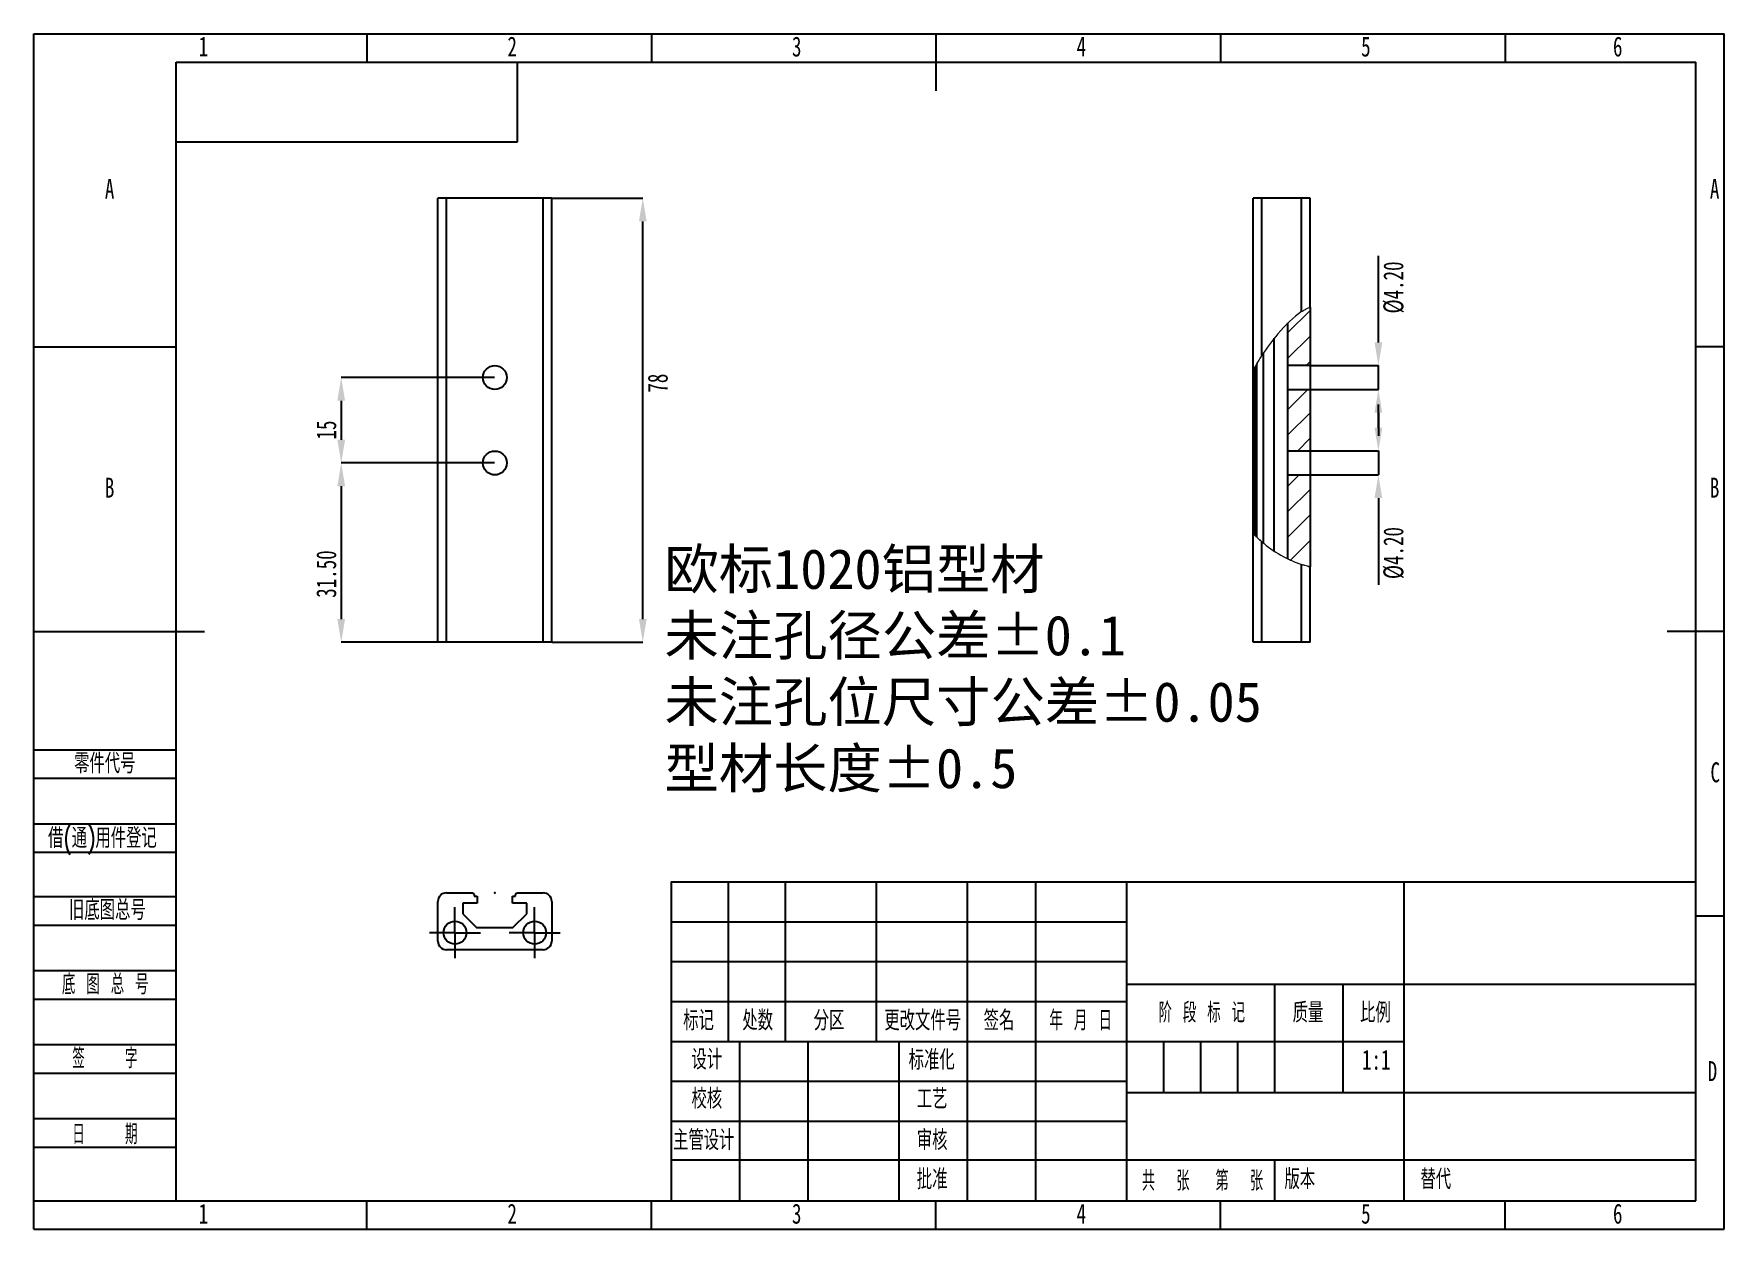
# Model space of a CAD drawing. Header units: millimetres. Extents: x 0 to 297, y 0 to 210.
import ezdxf

# ---------------------------------------------------------------- set-up
doc = ezdxf.new("R2010")
doc.units = ezdxf.units.MM
doc.header["$PDSIZE"] = -1
for name, color, linetype, lineweight in [('剖面线层', 2, 'Continuous', 25), ('文字层', 3, 'Continuous', 25), ('粗实线层', 7, 'Continuous', 25)]:
    doc.layers.add(name, color=color, linetype=linetype, lineweight=lineweight)
doc.layers.add('图框', color=7, linetype='Continuous')
doc.styles.add('SLDTEXTSTYLE0', font='TXT', dxfattribs={"width": 0.7, "bigfont": 'bigfont'})
doc.styles.add('SLDTEXTSTYLE1', font='TXT', dxfattribs={"width": 0.6, "bigfont": 'bigfont'})
doc.styles.add('SLDTEXTSTYLE2', font='TXT', dxfattribs={"width": 0.614286, "bigfont": 'bigfont'})
doc.styles.add('SLDTEXTSTYLE3', font='TXT', dxfattribs={"width": 0.62, "bigfont": 'bigfont'})
doc.styles.add('SLDTEXTSTYLE4', font='TXT', dxfattribs={"width": 0.566667, "bigfont": 'bigfont'})
doc.styles.add('SLDTEXTSTYLE5', font='TXT', dxfattribs={"width": 0.7})
doc.dimstyles.new('SLDDIMSTYLE0', dxfattribs={"dimtxt": 3.5, "dimasz": 4.08, "dimexe": 0, "dimexo": 0.0625, "dimgap": 0.875, "dimtad": 2, "dimrnd": 1e-09, "dimzin": 12, "dimdsep": 46, "dimtxsty": 'SLDTEXTSTYLE5', "dimsah": 1, "dimcen": 0.09, "dimadec": 0, "dimazin": 3, "dimtfac": 1, "dimtofl": 0, "dimtmove": 0, "dimatfit": 3, "dimfxl": 1, "dimfrac": 2, "dimtolj": 1, "dimtzin": 12, "dimarcsym": 0})
doc.dimstyles.new('SLDDIMSTYLE1', dxfattribs={"dimtxt": 3.5, "dimasz": 4.08, "dimexe": 0, "dimexo": 0.0625, "dimgap": 0.875, "dimtad": 2, "dimrnd": 1e-09, "dimzin": 4, "dimdsep": 46, "dimtxsty": 'SLDTEXTSTYLE5', "dimsah": 1, "dimcen": 0.09, "dimadec": 0, "dimazin": 1, "dimtfac": 1, "dimtofl": 0, "dimtmove": 0, "dimatfit": 3, "dimfxl": 1, "dimfrac": 2, "dimtolj": 1, "dimtzin": 12, "dimarcsym": 0})
doc.dimstyles.new('SLDDIMSTYLE2', dxfattribs={"dimtxt": 3.5, "dimasz": 4.08, "dimexe": 0, "dimexo": 0.0625, "dimgap": 0.875, "dimtad": 2, "dimrnd": 1e-09, "dimzin": 12, "dimdsep": 46, "dimtxsty": 'SLDTEXTSTYLE5', "dimsah": 1, "dimcen": 0.09, "dimadec": 0, "dimazin": 3, "dimtfac": 1, "dimtmove": 0, "dimatfit": 0, "dimfxl": 1, "dimfrac": 2, "dimtolj": 1, "dimtzin": 12, "dimarcsym": 0})
doc.dimstyles.new('SLDDIMSTYLE3', dxfattribs={"dimtxt": 3.5, "dimasz": 4.08, "dimexe": 0, "dimexo": 0.0625, "dimgap": 0.875, "dimtad": 2, "dimrnd": 1e-09, "dimzin": 4, "dimdsep": 46, "dimtxsty": 'SLDTEXTSTYLE5', "dimsah": 1, "dimcen": 0.09, "dimadec": 0, "dimazin": 1, "dimtfac": 1, "dimtmove": 0, "dimatfit": 0, "dimfxl": 1, "dimfrac": 2, "dimtolj": 1, "dimtzin": 12, "dimarcsym": 0})

# ---------------------------------------------------------------- blocks, each defined once
blk = doc.blocks.new('_D')
at = {"layer": 'Defpoints', "color": 0, "transparency": 16777216}
for p in [(91, 181.11), (107, 181.11), (91, 103.11)]:
    blk.add_point(p, dxfattribs=at)
at = {"layer": '文字层', "color": 0, "lineweight": -2, "transparency": 16777216}
for p, q in [((91.06, 181.11), (107, 181.11)), ((107, 107.19), (107, 177.03)), ((91.06, 103.11), (107, 103.11))]:
    blk.add_line(p, q, dxfattribs=at)
at = {"layer": '文字层', "color": 0, "transparency": 16777216}
for points in [[(106.32, 177.03), (107.68, 177.03), (107, 181.11)], [(106.32, 107.19), (107.68, 107.19), (107, 103.11)]]:
    blk.add_solid(points, dxfattribs=at)
at = {"layer": '文字层', "color": 0, "transparency": 16777216, "insert": (107.87, 148.63), "char_height": 3.5, "attachment_point": 2, "rotation": 90, "style": 'SLDTEXTSTYLE5'}
blk.add_mtext('\\A1;78', dxfattribs=at)
blk = doc.blocks.new('_D_1')
at = {"layer": 'Defpoints', "color": 0, "transparency": 16777216}
for p in [(76.4, 134.61), (54.01, 103.11), (71, 103.11)]:
    blk.add_point(p, dxfattribs=at)
at = {"layer": '文字层', "color": 0, "lineweight": -2, "transparency": 16777216}
for p, q in [((76.34, 134.61), (54.01, 134.61)), ((54.01, 130.53), (54.01, 107.19)), ((70.94, 103.11), (54.01, 103.11))]:
    blk.add_line(p, q, dxfattribs=at)
at = {"layer": '文字层', "color": 0, "transparency": 16777216}
for points in [[(53.33, 130.53), (54.69, 130.53), (54.01, 134.61)], [(53.33, 107.19), (54.69, 107.19), (54.01, 103.11)]]:
    blk.add_solid(points, dxfattribs=at)
at = {"layer": '文字层', "color": 0, "transparency": 16777216, "insert": (49.63, 115.09), "char_height": 3.5, "attachment_point": 2, "rotation": 90, "style": 'SLDTEXTSTYLE5'}
blk.add_mtext('\\A1;31.50', dxfattribs=at)
blk = doc.blocks.new('_D_2')
at = {"layer": 'Defpoints', "color": 0, "transparency": 16777216}
for p in [(81, 149.61), (54.01, 134.61), (81, 134.61)]:
    blk.add_point(p, dxfattribs=at)
at = {"layer": '文字层', "color": 0, "lineweight": -2, "transparency": 16777216}
for p, q in [((80.94, 149.61), (54.01, 149.61)), ((54.01, 145.53), (54.01, 138.69)), ((80.94, 134.61), (54.01, 134.61))]:
    blk.add_line(p, q, dxfattribs=at)
at = {"layer": '文字层', "color": 0, "transparency": 16777216}
for points in [[(53.33, 145.53), (54.69, 145.53), (54.01, 149.61)], [(53.33, 138.69), (54.69, 138.69), (54.01, 134.61)]]:
    blk.add_solid(points, dxfattribs=at)
at = {"layer": '文字层', "color": 0, "transparency": 16777216, "insert": (49.63, 140.4), "char_height": 3.5, "attachment_point": 2, "rotation": 90, "style": 'SLDTEXTSTYLE5'}
blk.add_mtext('\\A1;15', dxfattribs=at)
blk = doc.blocks.new('SW_CENTERMARKSYMBOL_2')
at = {"layer": '图框', "color": 0}
for p, q in [((0, 2.5), (0, 4.5)), ((-2.5, 0), (-4.5, 0)), ((0, 0), (-2.5, 0)), ((0, 0), (0, 2.5)), ((0, 0), (0, -2.5)), ((0, 0), (2.5, 0)), ((2.5, 0), (4.5, 0)), ((0, -2.5), (0, -4.5))]:
    blk.add_line(p, q, dxfattribs=at)
blk = doc.blocks.new('SW_CENTERMARKSYMBOL_3')
at = {"layer": '图框', "color": 0}
for p, q in [((0, 2.5), (0, 4.5)), ((-2.5, 0), (-4.5, 0)), ((0, 0), (-2.5, 0)), ((0, 0), (0, 2.5)), ((0, 0), (0, -2.5)), ((0, 0), (2.5, 0)), ((2.5, 0), (4.5, 0)), ((0, -2.5), (0, -4.5))]:
    blk.add_line(p, q, dxfattribs=at)
blk = doc.blocks.new('_D_3')
at = {"layer": 'Defpoints', "color": 0, "transparency": 16777216}
for p in [(224.26, 151.71), (224.26, 147.51), (236.24, 147.51)]:
    blk.add_point(p, dxfattribs=at)
at = {"layer": '文字层', "color": 0, "lineweight": -2, "transparency": 16777216}
for p, q in [((236.24, 155.79), (236.24, 171.01)), ((224.32, 151.71), (236.24, 151.71)), ((236.24, 147.51), (236.24, 151.71)), ((224.32, 147.51), (236.24, 147.51)), ((236.24, 143.43), (236.24, 139.35))]:
    blk.add_line(p, q, dxfattribs=at)
at = {"layer": '文字层', "color": 0, "transparency": 16777216}
for points in [[(235.56, 155.79), (236.92, 155.79), (236.24, 151.71)], [(235.56, 143.43), (236.92, 143.43), (236.24, 147.51)]]:
    blk.add_solid(points, dxfattribs=at)
at = {"layer": '文字层', "color": 0, "transparency": 16777216, "insert": (237.12, 165.44), "char_height": 3.5, "attachment_point": 2, "rotation": 90, "style": 'SLDTEXTSTYLE5'}
blk.add_mtext('\\A1;%%c4.20', dxfattribs=at)
blk = doc.blocks.new('_D_4')
at = {"layer": 'Defpoints', "color": 0, "transparency": 16777216}
for p in [(224.26, 136.71), (224.26, 132.51), (236.24, 132.51)]:
    blk.add_point(p, dxfattribs=at)
at = {"layer": '文字层', "color": 0, "lineweight": -2, "transparency": 16777216}
for p, q in [((236.24, 140.79), (236.24, 144.87)), ((224.32, 136.71), (236.24, 136.71)), ((236.24, 136.71), (236.24, 132.51)), ((224.32, 132.51), (236.24, 132.51)), ((236.24, 128.43), (236.24, 113.2))]:
    blk.add_line(p, q, dxfattribs=at)
at = {"layer": '文字层', "color": 0, "transparency": 16777216}
for points in [[(235.56, 140.79), (236.92, 140.79), (236.24, 136.71)], [(235.56, 128.43), (236.92, 128.43), (236.24, 132.51)]]:
    blk.add_solid(points, dxfattribs=at)
at = {"layer": '文字层', "color": 0, "transparency": 16777216, "insert": (237.12, 118.78), "char_height": 3.5, "attachment_point": 2, "rotation": 90, "style": 'SLDTEXTSTYLE5'}
blk.add_mtext('\\A1;%%c4.20', dxfattribs=at)

msp = doc.modelspace()

# ---------------------------------------------------------------- hatches: boundary and pattern name
at = {"layer": '剖面线层', "linetype": 'Continuous', "lineweight": 18}
h = msp.add_hatch(dxfattribs=at)
h.set_pattern_fill('ANSI31', color=256, angle=3e-322, style=0)
edge = h.paths.add_edge_path(flags=0)
edge.add_line((220.36, 151.706), (224.26, 151.706))
edge.add_line((224.26, 151.706), (224.26, 161.984))
edge.add_spline(control_points=[(224.26, 161.984), (222.957, 161.482), (221.609, 160.435), (220.36, 159.213)], knot_values=[0, 0, 0, 0, 0.0453311, 0.0453311, 0.0453311, 0.0453311], weights=[1, 1, 1, 1], degree=3, periodic=0)
edge.add_line((220.36, 159.213), (220.36, 151.706))
h = msp.add_hatch(dxfattribs=at)
h.set_pattern_fill('ANSI31', color=256, angle=3e-322, style=0)
h.paths.add_polyline_path([(224.26, 136.706), (224.26, 147.506), (220.36, 147.506), (220.36, 136.706)], flags=0)
h = msp.add_hatch(dxfattribs=at)
h.set_pattern_fill('ANSI31', color=256, angle=3e-322, style=0)
edge = h.paths.add_edge_path(flags=0)
edge.add_spline(control_points=[(220.36, 117.757), (221.632, 117.142), (222.951, 116.66), (224.26, 116.341)], knot_values=[0.466811, 0.466811, 0.466811, 0.466811, 0.5010228, 0.5010228, 0.5010228, 0.5010228], weights=[1, 1, 1, 1], degree=3, periodic=0)
edge.add_line((224.26, 116.341), (224.26, 132.506))
edge.add_line((224.26, 132.506), (220.36, 132.506))
edge.add_line((220.36, 132.506), (220.36, 117.757))
at = {"layer": '图框', "linetype": 'Continuous', "lineweight": 18}
h = msp.add_hatch(dxfattribs=at)
h.set_pattern_fill('ANSI31', color=256, angle=3e-322, style=0)
edge = h.paths.add_edge_path(flags=0)
edge.add_spline(control_points=[(224.26, 161.984), (224.26, 161.984), (224.257, 161.982), (224.25, 161.98), (224.232, 161.973), (224.185, 161.954), (224.115, 161.926), (224.037, 161.893), (223.928, 161.846), (223.802, 161.786), (223.655, 161.716), (223.481, 161.626), (223.303, 161.526), (223.126, 161.425), (222.94, 161.312), (222.76, 161.194)], knot_values=[0, 0, 0, 0, 0.0001721, 0.0001721, 0.0001721, 0.0006723, 0.0006723, 0.0006723, 0.0012366, 0.0012366, 0.0012366, 0.001897, 0.001897, 0.001897, 0.0025511, 0.0025511, 0.0025511, 0.0025511], weights=[1, 1, 1, 1, 1, 1, 1, 1, 1, 1, 1, 1, 1, 1, 1, 1], degree=3, periodic=0)
edge.add_spline(control_points=[(222.76, 161.194), (221.295, 160.233), (218.572, 157.495), (216.596, 154.787), (215.76, 153.458)], knot_values=[0.0172603, 0.0172603, 0.0172603, 0.0172603, 0.0677136, 0.1117988, 0.1117988, 0.1117988, 0.1117988], weights=[1, 1, 1, 1, 1], degree=3, periodic=0)
edge.add_spline(control_points=[(215.76, 153.458), (215.483, 153.017), (215.212, 152.563), (214.966, 152.131), (214.811, 151.86), (214.662, 151.591), (214.534, 151.354), (214.467, 151.231), (214.404, 151.114), (214.355, 151.021), (214.324, 150.963), (214.298, 150.913), (214.281, 150.881), (214.268, 150.856), (214.26, 150.842), (214.26, 150.842)], knot_values=[0, 0, 0, 0, 0.0015635, 0.0015635, 0.0015635, 0.0025384, 0.0025384, 0.0025384, 0.0030427, 0.0030427, 0.0030427, 0.0033555, 0.0033555, 0.0033555, 0.0036066, 0.0036066, 0.0036066, 0.0036066], weights=[1, 1, 1, 1, 1, 1, 1, 1, 1, 1, 1, 1, 1, 1, 1, 1], degree=3, periodic=0)
edge.add_spline(control_points=[(214.26, 150.842), (214.26, 150.842), (214.26, 150.842), (214.26, 150.842), (214.261, 150.843), (214.264, 150.849), (214.268, 150.857), (214.273, 150.865), (214.278, 150.876), (214.285, 150.888), (214.296, 150.909), (214.31, 150.935), (214.324, 150.963), (214.339, 150.99), (214.354, 151.019), (214.37, 151.048), (214.429, 151.16), (214.495, 151.283), (214.56, 151.403)], knot_values=[0, 0, 0, 0, 0.0000107, 0.0000107, 0.0000107, 0.0000728, 0.0000728, 0.0000728, 0.000134, 0.000134, 0.000134, 0.0002439, 0.0002439, 0.0002439, 0.0003528, 0.0003528, 0.0003528, 0.000774, 0.000774, 0.000774, 0.000774], weights=[1, 1, 1, 1, 1, 1, 1, 1, 1, 1, 1, 1, 1, 1, 1, 1, 1, 1, 1], degree=3, periodic=0)
edge.add_spline(control_points=[(214.56, 151.403), (214.659, 151.585), (214.759, 151.766), (214.86, 151.945)], knot_values=[0.8661354, 0.8661354, 0.8661354, 0.8661354, 0.8718195, 0.8718195, 0.8718195, 0.8718195], weights=[1, 1, 1, 1], degree=3, periodic=0)
edge.add_spline(control_points=[(214.86, 151.945), (215.244, 152.625), (215.641, 153.283), (216.06, 153.926)], knot_values=[0.8718195, 0.8718195, 0.8718195, 0.8718195, 0.8934113, 0.8934113, 0.8934113, 0.8934113], weights=[1, 1, 1, 1], degree=3, periodic=0)
edge.add_line((216.06, 153.926), (216.06, 153.926))
edge.add_spline(control_points=[(216.06, 153.926), (216.64, 154.815), (217.263, 155.678), (217.953, 156.537)], knot_values=[0.8934113, 0.8934113, 0.8934113, 0.8934113, 0.9232302, 0.9232302, 0.9232302, 0.9232302], weights=[1, 1, 1, 1], degree=3, periodic=0)
edge.add_spline(control_points=[(217.953, 156.537), (218.719, 157.49), (219.521, 158.392), (220.36, 159.213)], knot_values=[0, 0, 0, 0, 0.0043302, 0.0043302, 0.0043302, 0.0043302], weights=[1, 1, 1, 1], degree=3, periodic=0)
edge.add_line((220.36, 159.213), (220.36, 159.213))
edge.add_spline(control_points=[(220.36, 159.213), (221.609, 160.435), (222.957, 161.482), (224.26, 161.984)], knot_values=[0.9546689, 0.9546689, 0.9546689, 0.9546689, 1, 1, 1, 1], weights=[1, 1, 1, 1], degree=3, periodic=0)
edge = h.paths.add_edge_path(flags=0)
edge.add_spline(control_points=[(221.26, 160.045), (221.515, 160.267), (221.781, 160.484), (222.035, 160.678), (222.233, 160.83), (222.43, 160.971), (222.604, 161.089), (222.751, 161.19), (222.886, 161.276), (222.993, 161.342), (223.1, 161.408), (223.181, 161.455), (223.223, 161.48), (223.262, 161.502), (223.27, 161.507), (223.248, 161.494), (223.226, 161.482), (223.175, 161.452), (223.101, 161.408), (223.025, 161.363), (222.924, 161.3), (222.808, 161.225), (222.684, 161.145), (222.539, 161.047), (222.388, 160.939), (222.215, 160.816), (222.029, 160.676), (221.843, 160.529), (221.567, 160.31), (221.284, 160.07), (221.016, 159.829), (220.744, 159.585), (220.48, 159.333), (220.24, 159.095), (220.041, 158.897), (219.854, 158.704), (219.695, 158.537), (219.585, 158.421), (219.486, 158.315), (219.412, 158.233), (219.352, 158.169), (219.307, 158.119), (219.282, 158.092), (219.257, 158.065), (219.254, 158.061), (219.272, 158.08), (219.288, 158.098), (219.321, 158.135), (219.367, 158.185), (219.43, 158.254), (219.518, 158.349), (219.619, 158.457), (219.762, 158.608), (219.935, 158.788), (220.119, 158.974), (220.365, 159.222), (220.641, 159.489), (220.927, 159.748), (221.036, 159.848), (221.148, 159.947), (221.26, 160.045)], knot_values=[0, 0, 0, 0, 0.0010126, 0.0010126, 0.0010126, 0.0018004, 0.0018004, 0.0018004, 0.0024678, 0.0024678, 0.0024678, 0.0031394, 0.0031394, 0.0031394, 0.003745, 0.003745, 0.003745, 0.004326, 0.004326, 0.004326, 0.0049165, 0.0049165, 0.0049165, 0.0055505, 0.0055505, 0.0055505, 0.0062768, 0.0062768, 0.0062768, 0.0073625, 0.0073625, 0.0073625, 0.0084613, 0.0084613, 0.0084613, 0.0093714, 0.0093714, 0.0093714, 0.0100047, 0.0100047, 0.0100047, 0.0105069, 0.0105069, 0.0105069, 0.0110131, 0.0110131, 0.0110131, 0.0114651, 0.0114651, 0.0114651, 0.0120822, 0.0120822, 0.0120822, 0.0129556, 0.0129556, 0.0129556, 0.0141225, 0.0141225, 0.0141225, 0.0145651, 0.0145651, 0.0145651, 0.0145651], weights=[1, 1, 1, 1, 1, 1, 1, 1, 1, 1, 1, 1, 1, 1, 1, 1, 1, 1, 1, 1, 1, 1, 1, 1, 1, 1, 1, 1, 1, 1, 1, 1, 1, 1, 1, 1, 1, 1, 1, 1, 1, 1, 1, 1, 1, 1, 1, 1, 1, 1, 1, 1, 1, 1, 1, 1, 1, 1, 1, 1, 1], degree=3, periodic=0)
h = msp.add_hatch(dxfattribs=at)
h.set_pattern_fill('ANSI31', color=256, angle=3e-322, style=0)
edge = h.paths.add_edge_path(flags=0)
edge.add_spline(control_points=[(224.26, 116.341), (222.951, 116.66), (221.632, 117.142), (220.36, 117.757)], knot_values=[0.4989772, 0.4989772, 0.4989772, 0.4989772, 0.533189, 0.533189, 0.533189, 0.533189], weights=[1, 1, 1, 1], degree=3, periodic=0)
edge.add_spline(control_points=[(220.36, 117.757), (219.543, 118.153), (218.738, 118.606), (217.953, 119.118)], knot_values=[0, 0, 0, 0, 0.003666, 0.003666, 0.003666, 0.003666], weights=[1, 1, 1, 1], degree=3, periodic=0)
edge.add_spline(control_points=[(217.953, 119.118), (217.294, 119.548), (216.66, 120.014), (216.06, 120.508)], knot_values=[0.5554331, 0.5554331, 0.5554331, 0.5554331, 0.5744195, 0.5744195, 0.5744195, 0.5744195], weights=[1, 1, 1, 1], degree=3, periodic=0)
edge.add_spline(control_points=[(216.06, 120.508), (215.642, 120.854), (215.241, 121.213), (214.86, 121.585)], knot_values=[0.5744195, 0.5744195, 0.5744195, 0.5744195, 0.5876618, 0.5876618, 0.5876618, 0.5876618], weights=[1, 1, 1, 1], degree=3, periodic=0)
edge.add_spline(control_points=[(214.86, 121.585), (214.759, 121.684), (214.659, 121.785), (214.56, 121.885)], knot_values=[0.5876618, 0.5876618, 0.5876618, 0.5876618, 0.5911885, 0.5911885, 0.5911885, 0.5911885], weights=[1, 1, 1, 1], degree=3, periodic=0)
edge.add_spline(control_points=[(214.56, 121.885), (214.526, 121.921), (214.491, 121.957), (214.458, 121.991), (214.422, 122.029), (214.386, 122.066), (214.355, 122.099), (214.333, 122.122), (214.313, 122.143), (214.297, 122.161), (214.286, 122.173), (214.277, 122.183), (214.27, 122.189), (214.264, 122.196), (214.26, 122.2), (214.26, 122.2)], knot_values=[0, 0, 0, 0, 0.0001486, 0.0001486, 0.0001486, 0.0003105, 0.0003105, 0.0003105, 0.0004237, 0.0004237, 0.0004237, 0.0005014, 0.0005014, 0.0005014, 0.0005798, 0.0005798, 0.0005798, 0.0005798], weights=[1, 1, 1, 1, 1, 1, 1, 1, 1, 1, 1, 1, 1, 1, 1, 1], degree=3, periodic=0)
edge.add_spline(control_points=[(214.26, 122.2), (214.26, 122.2), (214.269, 122.191), (214.285, 122.173), (214.309, 122.148), (214.349, 122.105), (214.4, 122.052), (214.463, 121.986), (214.544, 121.902), (214.633, 121.811), (214.796, 121.647), (214.993, 121.454), (215.201, 121.261), (215.378, 121.096), (215.569, 120.926), (215.76, 120.761)], knot_values=[0, 0, 0, 0, 0.0002753, 0.0002753, 0.0002753, 0.0006736, 0.0006736, 0.0006736, 0.0011677, 0.0011677, 0.0011677, 0.0020696, 0.0020696, 0.0020696, 0.0028356, 0.0028356, 0.0028356, 0.0028356], weights=[1, 1, 1, 1, 1, 1, 1, 1, 1, 1, 1, 1, 1, 1, 1, 1], degree=3, periodic=0)
edge.add_spline(control_points=[(215.76, 120.761), (217.789, 119.018), (220.252, 117.617), (222.76, 116.776)], knot_values=[0.4223807, 0.4223807, 0.4223807, 0.4223807, 0.4879675, 0.4879675, 0.4879675, 0.4879675], weights=[1, 1, 1, 1], degree=3, periodic=0)
edge.add_spline(control_points=[(222.76, 116.776), (222.889, 116.733), (223.019, 116.69), (223.145, 116.651), (223.302, 116.602), (223.456, 116.557), (223.593, 116.517), (223.727, 116.479), (223.849, 116.446), (223.949, 116.42), (224.048, 116.394), (224.127, 116.374), (224.18, 116.361), (224.233, 116.348), (224.26, 116.341), (224.26, 116.341)], knot_values=[0, 0, 0, 0, 0.0004071, 0.0004071, 0.0004071, 0.0009197, 0.0009197, 0.0009197, 0.0014187, 0.0014187, 0.0014187, 0.0019131, 0.0019131, 0.0019131, 0.0024079, 0.0024079, 0.0024079, 0.0024079], weights=[1, 1, 1, 1, 1, 1, 1, 1, 1, 1, 1, 1, 1, 1, 1, 1], degree=3, periodic=0)
edge = h.paths.add_edge_path(flags=0)
edge.add_spline(control_points=[(221.26, 117.348), (221.015, 117.452), (220.769, 117.563), (220.542, 117.671), (220.314, 117.778), (220.098, 117.885), (219.914, 117.98), (219.734, 118.072), (219.578, 118.155), (219.467, 118.216), (219.366, 118.27), (219.298, 118.308), (219.273, 118.322), (219.25, 118.335), (219.259, 118.33), (219.299, 118.307), (219.338, 118.286), (219.405, 118.249), (219.494, 118.201), (219.588, 118.15), (219.71, 118.085), (219.847, 118.014), (220.001, 117.935), (220.179, 117.845), (220.368, 117.754), (220.578, 117.652), (220.807, 117.546), (221.039, 117.443), (221.282, 117.336), (221.536, 117.23), (221.777, 117.135), (222.012, 117.042), (222.242, 116.957), (222.444, 116.885), (222.632, 116.818), (222.8, 116.762), (222.932, 116.719), (223.054, 116.679), (223.148, 116.65), (223.202, 116.633), (223.254, 116.617), (223.272, 116.612), (223.253, 116.618), (223.234, 116.623), (223.18, 116.64), (223.096, 116.666), (223.011, 116.693), (222.894, 116.731), (222.754, 116.778), (222.611, 116.826), (222.441, 116.885), (222.258, 116.952), (222.068, 117.022), (221.859, 117.102), (221.648, 117.187), (221.52, 117.238), (221.389, 117.292), (221.26, 117.348)], knot_values=[0, 0, 0, 0, 0.0007992, 0.0007992, 0.0007992, 0.0015993, 0.0015993, 0.0015993, 0.0023815, 0.0023815, 0.0023815, 0.0030813, 0.0030813, 0.0030813, 0.0036954, 0.0036954, 0.0036954, 0.0042819, 0.0042819, 0.0042819, 0.0049011, 0.0049011, 0.0049011, 0.0055903, 0.0055903, 0.0055903, 0.0063539, 0.0063539, 0.0063539, 0.0071549, 0.0071549, 0.0071549, 0.0079356, 0.0079356, 0.0079356, 0.0086631, 0.0086631, 0.0086631, 0.0093426, 0.0093426, 0.0093426, 0.0099941, 0.0099941, 0.0099941, 0.010635, 0.010635, 0.010635, 0.0112785, 0.0112785, 0.0112785, 0.0119378, 0.0119378, 0.0119378, 0.0126281, 0.0126281, 0.0126281, 0.0130445, 0.0130445, 0.0130445, 0.0130445], weights=[1, 1, 1, 1, 1, 1, 1, 1, 1, 1, 1, 1, 1, 1, 1, 1, 1, 1, 1, 1, 1, 1, 1, 1, 1, 1, 1, 1, 1, 1, 1, 1, 1, 1, 1, 1, 1, 1, 1, 1, 1, 1, 1, 1, 1, 1, 1, 1, 1, 1, 1, 1, 1, 1, 1, 1, 1, 1], degree=3, periodic=0)

# ---------------------------------------------------------------- linework, layer by layer
at = {"color": 7, "linetype": 'Continuous', "lineweight": 25}
for p, q in [((70.999, 103.106), (70.999, 181.106)), ((72.499, 181.106), (70.999, 181.106)), ((72.499, 103.106), (72.499, 181.106)), ((89.499, 181.106), (72.499, 181.106)), ((89.499, 103.106), (89.499, 181.106)), ((90.999, 181.106), (89.499, 181.106)), ((90.999, 103.106), (90.999, 181.106)), ((214.26, 150.842), (214.26, 181.106)), ((215.76, 181.106), (214.26, 181.106)), ((215.76, 153.458), (215.76, 181.106)), ((222.76, 181.106), (215.76, 181.106)), ((222.76, 161.194), (222.76, 181.106)), ((224.26, 181.106), (222.76, 181.106)), ((224.26, 161.984), (224.26, 181.106)), ((224.26, 161.984), (224.26, 151.706)), ((220.36, 151.706), (220.36, 159.213)), ((217.953, 119.144), (217.953, 156.524)), ((214.86, 121.586), (214.86, 151.943)), ((216.06, 120.528), (216.06, 153.913)), ((224.26, 151.706), (220.36, 151.706)), ((220.36, 147.506), (220.36, 151.706)), ((224.26, 151.706), (224.26, 147.506)), ((214.26, 122.2), (214.26, 150.842)), ((214.56, 121.886), (214.56, 151.402)), ((220.36, 147.506), (224.26, 147.506)), ((220.36, 136.706), (220.36, 147.506)), ((224.26, 147.506), (224.26, 136.706)), ((224.26, 136.706), (220.36, 136.706)), ((220.36, 132.506), (220.36, 136.706)), ((224.26, 136.706), (224.26, 132.506)), ((220.36, 132.506), (224.26, 132.506)), ((220.36, 117.757), (220.36, 132.506)), ((224.26, 132.506), (224.26, 116.341)), ((214.26, 103.106), (214.26, 122.2)), ((215.76, 103.106), (215.76, 120.761)), ((222.76, 103.106), (222.76, 116.776)), ((224.26, 103.106), (224.26, 116.341)), ((72.499, 103.106), (70.999, 103.106)), ((89.499, 103.106), (72.499, 103.106)), ((90.999, 103.106), (89.499, 103.106)), ((215.76, 103.106), (214.26, 103.106)), ((222.76, 103.106), (215.76, 103.106)), ((224.26, 103.106), (222.76, 103.106)), ((70.999, 50.587), (70.999, 57.587)), ((72.499, 59.087), (77.049, 59.087)), ((77.899, 57.287), (75.399, 57.287)), ((75.399, 57.287), (75.399, 55.394)), ((77.349, 58.787), (77.349, 58.487)), ((77.349, 58.487), (77.899, 58.487)), ((77.899, 58.487), (77.899, 57.287)), ((84.099, 57.287), (84.099, 58.487)), ((84.099, 58.487), (84.649, 58.487)), ((86.599, 57.287), (84.099, 57.287)), ((84.649, 58.487), (84.649, 58.787)), ((84.949, 59.087), (89.499, 59.087)), ((86.599, 55.394), (86.599, 57.287)), ((90.999, 57.587), (90.999, 50.587)), ((75.399, 55.394), (77.806, 52.987)), ((84.192, 52.987), (86.599, 55.394)), ((77.806, 52.987), (84.192, 52.987)), ((89.499, 49.087), (72.499, 49.087))]:
    msp.add_line(p, q, dxfattribs=at)
at = {"color": 7, "linetype": 'Continuous'}
for q in [(81.032, 59.087), (80.999, 59.021)]:
    msp.add_line((80.999, 59.087), q, dxfattribs=at)
at = {"color": 7, "linetype": 'Continuous', "lineweight": 25}
for centre, radius in [((80.999, 149.606), 2.1), ((80.999, 134.606), 2.1), ((73.999, 52.087), 2), ((87.999, 52.087), 2)]:
    msp.add_circle(centre, radius, dxfattribs=at)
for centre, radius, start, end in [((72.499, 57.587), 1.5, 90, 180), ((77.049, 58.787), 0.3, 0, 90), ((84.949, 58.787), 0.3, 90, 180), ((89.499, 57.587), 1.5, 0, 90), ((72.499, 50.587), 1.5, 180, 270), ((89.499, 50.587), 1.5, 270, 0)]:
    msp.add_arc(centre, radius, start, end, dxfattribs=at)
at = {"color": 7, "linetype": 'Continuous', "lineweight": 18}
for points, knots in [([(222.76, 161.194), (221.295, 160.233), (218.572, 157.495), (216.596, 154.787), (215.76, 153.458)], [0.017260335, 0.017260335, 0.017260335, 0.017260335, 0.067713607, 0.111798773, 0.111798773, 0.111798773, 0.111798773]), ([(222.76, 161.194), (222.938, 161.31), (223.114, 161.418), (223.464, 161.618), (223.628, 161.703), (223.922, 161.844), (224.044, 161.896), (224.172, 161.949), (224.205, 161.962), (224.249, 161.979), (224.26, 161.984), (224.26, 161.984)], [0, 0, 0, 0, 0.25, 0.25, 0.5, 0.5, 0.75, 0.75, 0.875, 0.875, 1, 1, 1, 1]), ([(214.26, 150.842), (214.26, 150.842), (214.285, 150.889), (214.362, 151.034), (214.413, 151.13), (214.525, 151.339), (214.587, 151.453), (214.716, 151.687), (214.783, 151.808), (214.992, 152.178), (215.14, 152.435), (215.442, 152.944), (215.599, 153.2), (215.76, 153.458)], [0, 0, 0, 0, 0.125, 0.125, 0.25, 0.25, 0.375, 0.375, 0.5, 0.5, 0.75, 0.75, 1, 1, 1, 1]), ([(215.76, 120.761), (215.581, 120.915), (215.408, 121.069), (215.074, 121.378), (214.918, 121.528), (214.707, 121.737), (214.639, 121.805), (214.516, 121.93), (214.461, 121.988), (214.366, 122.087), (214.328, 122.128), (214.275, 122.185), (214.26, 122.2), (214.26, 122.2)], [0, 0, 0, 0, 0.25, 0.25, 0.5, 0.5, 0.625, 0.625, 0.75, 0.75, 0.875, 0.875, 1, 1, 1, 1]), ([(224.26, 116.341), (224.26, 116.341), (224.25, 116.344), (224.21, 116.353), (224.18, 116.361), (224.103, 116.38), (224.055, 116.392), (223.943, 116.421), (223.879, 116.438), (223.668, 116.496), (223.501, 116.543), (223.144, 116.651), (222.952, 116.711), (222.76, 116.776)], [0, 0, 0, 0, 0.125, 0.125, 0.25, 0.25, 0.375, 0.375, 0.5, 0.5, 0.75, 0.75, 1, 1, 1, 1])]:
    msp.add_open_spline(points, degree=3, knots=knots, dxfattribs=at)
msp.add_open_spline([(215.76, 120.761), (217.789, 119.018), (220.252, 117.617), (222.76, 116.776)], degree=3, dxfattribs=at)
at = {"color": 7, "linetype": 'Continuous'}
msp.add_point((80.999, 59.087), dxfattribs=at)
at = {"layer": '图框'}
for p, q in [((0, 0), (0, 210)), ((0, 210), (297, 210)), ((58.5, 210), (58.5, 205)), ((108.5, 210), (108.5, 205)), ((208.5, 210), (208.5, 205)), ((258.5, 210), (258.5, 205)), ((297, 0), (297, 210)), ((0, 155), (25, 155)), ((297, 155), (292, 155)), ((0, 84.221), (25, 84.221)), ((0, 79.221), (25, 79.221)), ((0, 71.221), (25, 71.221)), ((0, 66.221), (25, 66.221)), ((0, 58.43), (25, 58.43)), ((112, 54), (192, 54)), ((297, 55), (292, 55)), ((0, 53.43), (25, 53.43)), ((0, 45.43), (25, 45.43)), ((112, 47), (192, 47)), ((0, 40.43), (25, 40.43)), ((198.5, 33), (198.5, 24)), ((205, 33), (205, 24)), ((211.5, 33), (211.5, 24)), ((0, 32.43), (25, 32.43)), ((0, 27.43), (25, 27.43)), ((0, 19.43), (25, 19.43)), ((0, 14.43), (25, 14.43)), ((0, 5), (25, 5)), ((58.5, 0), (58.5, 5)), ((108.5, 0), (108.5, 5)), ((208.5, 0), (208.5, 5)), ((258.5, 0), (258.5, 5)), ((0, 0), (297, 0))]:
    msp.add_line(p, q, dxfattribs=at)
at = {"layer": '图框', "lineweight": 25}
for p, q in [((158.5, 210), (158.5, 200)), ((0, 105), (30, 105)), ((297, 105), (287, 105)), ((112, 61), (112, 5)), ((112, 61), (292, 61)), ((122, 61), (122, 33)), ((132, 61), (132, 33)), ((148, 61), (148, 33)), ((164, 61), (164, 5)), ((176, 61), (176, 5)), ((191.968, 61.052), (192.005, 5)), ((240.692, 61), (240.692, 5)), ((191.98, 43.052), (291.98, 43.052)), ((218, 43.069), (218, 24.069)), ((230, 43), (230, 24)), ((112, 40), (192, 40)), ((112, 33), (192, 33)), ((124, 33), (124, 5)), ((136, 33), (136, 5)), ((152, 33), (152, 5)), ((192.015, 33), (240.692, 33)), ((112, 26), (192, 26)), ((192, 24), (292, 24)), ((112, 19), (192, 19)), ((112, 12.166), (192, 12.166)), ((192, 12.166), (292, 12.166)), ((218, 12.166), (218, 5)), ((25, 5), (292, 5)), ((158.5, 0), (158.5, 5))]:
    msp.add_line(p, q, dxfattribs=at)
at = {"layer": '图框', "linetype": 'Continuous', "lineweight": 25}
for p, q in [((25, 5), (25, 205)), ((25, 205), (292, 205)), ((292, 5), (292, 205))]:
    msp.add_line(p, q, dxfattribs=at)
at = {"layer": '粗实线层'}
for p, q in [((85, 191), (85, 205)), ((25, 191), (85, 191))]:
    msp.add_line(p, q, dxfattribs=at)

# ---------------------------------------------------------------- block references
at = {"layer": '图框'}
for name, p in [('SW_CENTERMARKSYMBOL_2', (73.999, 52.087)), ('SW_CENTERMARKSYMBOL_3', (87.999, 52.087))]:
    msp.add_blockref(name, p, dxfattribs=at)

# ---------------------------------------------------------------- texts
at = {"insert": (110.806, 119.487), "char_height": 7, "attachment_point": 1}
msp.add_mtext_dynamic_manual_height_columns('{\\fSimSun|b0|i0|c134|p2;欧标}1020{\\fSimSun|b0|i0|c134|p2;铝型材\\P未注孔径公差%%P0.1\\P未注孔位尺寸公差%%P0.05\\P型材长度%%P0.5}', width=156.96189, gutter_width=17.5, heights=[63.523], dxfattribs=at)
at = {"layer": '图框', "char_height": 3.5}
for s, insert, attachment_point, style in [('1', (29.794, 209.518), 2, 'SLDTEXTSTYLE5'), ('2', (84.044, 209.518), 2, 'SLDTEXTSTYLE5'), ('3', (134.044, 209.518), 2, 'SLDTEXTSTYLE5'), ('4', (184.044, 209.518), 2, 'SLDTEXTSTYLE5'), ('5', (234.044, 209.518), 2, 'SLDTEXTSTYLE5'), ('6', (278.297, 209.518), 2, 'SLDTEXTSTYLE5'), ('A', (13.32, 184.518), 2, 'SLDTEXTSTYLE5'), ('A', (295.32, 184.518), 2, 'SLDTEXTSTYLE5'), ('B', (13.32, 132.018), 2, 'SLDTEXTSTYLE5'), ('B', (295.32, 132.018), 2, 'SLDTEXTSTYLE5'), ('零件代号', (7.084, 83.579), 1, 'SLDTEXTSTYLE0'), ('C', (295.427, 82.018), 2, 'SLDTEXTSTYLE5'), ('借(通)用件登记', (2.496, 70.473), 1, 'SLDTEXTSTYLE0'), ('旧底图总号', (6.194, 57.824), 1, 'SLDTEXTSTYLE0'), ('底 图 总 号', (4.947, 44.766), 1, 'SLDTEXTSTYLE2'), ('标记', (116.797, 38.417), 2, 'SLDTEXTSTYLE0'), ('处数', (127.184, 38.417), 2, 'SLDTEXTSTYLE0'), ('分区', (139.708, 38.417), 2, 'SLDTEXTSTYLE0'), ('更改文件号', (156.18, 38.417), 2, 'SLDTEXTSTYLE0'), ('签名', (169.576, 38.417), 2, 'SLDTEXTSTYLE0'), ('年 月 日', (183.932, 38.417), 2, 'SLDTEXTSTYLE3'), ('阶 段 标 记', (205.211, 39.805), 2, 'SLDTEXTSTYLE2'), ('质量', (223.869, 39.805), 2, 'SLDTEXTSTYLE0'), ('比例', (235.719, 39.805), 2, 'SLDTEXTSTYLE0'), ('签    字', (12.49, 31.764), 2, 'SLDTEXTSTYLE4'), ('设计', (118.246, 31.558), 2, 'SLDTEXTSTYLE0'), ('标准化', (157.76, 31.492), 2, 'SLDTEXTSTYLE0'), ('1:1', (235.858, 31.521), 2, 'SLDTEXTSTYLE5'), ('D', (294.93, 29.518), 2, 'SLDTEXTSTYLE5'), ('校核', (118.246, 24.679), 2, 'SLDTEXTSTYLE0'), ('工艺', (157.835, 24.643), 2, 'SLDTEXTSTYLE0'), ('日    期', (12.49, 18.413), 2, 'SLDTEXTSTYLE4'), ('主管设计', (117.705, 17.399), 2, 'SLDTEXTSTYLE0'), ('审核', (157.835, 17.399), 2, 'SLDTEXTSTYLE0'), ('批准', (157.835, 10.523), 2, 'SLDTEXTSTYLE0'), ('共  张', (198.87, 10.262), 2, 'SLDTEXTSTYLE1'), ('第  张', (211.805, 10.262), 2, 'SLDTEXTSTYLE1'), ('版本', (222.438, 10.531), 2, 'SLDTEXTSTYLE0'), ('替代', (243.641, 10.531), 1, 'SLDTEXTSTYLE0'), ('1', (29.794, 4.474), 2, 'SLDTEXTSTYLE5'), ('2', (84.044, 4.474), 2, 'SLDTEXTSTYLE5'), ('3', (134.044, 4.474), 2, 'SLDTEXTSTYLE5'), ('4', (184.044, 4.474), 2, 'SLDTEXTSTYLE5'), ('5', (234.044, 4.474), 2, 'SLDTEXTSTYLE5'), ('6', (278.297, 4.474), 2, 'SLDTEXTSTYLE5')]:
    msp.add_mtext(s, dxfattribs=dict(at, insert=insert, attachment_point=attachment_point, style=style))

# ---------------------------------------------------------------- dimensions: what is measured, and where the dimension line sits
at = {"layer": '文字层'}
for base, p1, p2, dimstyle, picture, middle in [((106.999, 181.106), (90.999, 103.106), (90.999, 181.106), 'SLDDIMSTYLE0', '_D', (106.999, 148.626)), ((54.007, 134.606), (80.999, 149.606), (80.999, 134.606), 'SLDDIMSTYLE2', '_D_2', (54.007, 140.397)), ((54.007, 103.106), (76.399, 134.606), (70.999, 103.106), 'SLDDIMSTYLE1', '_D_1', (54.007, 115.088))]:
    dim = msp.add_linear_dim(base=base, p1=p1, p2=p2, angle=90, dimstyle=dimstyle, dxfattribs=at)
    dim.commit()
    dim.dimension.update_dxf_attribs({"geometry": picture, "text_midpoint": middle, "dimtype": 160})
for base, p1, p2, picture, middle in [((236.242, 147.506), (224.26, 151.706), (224.26, 147.506), '_D_3', (236.242, 165.437)), ((236.242, 132.506), (224.26, 136.706), (224.26, 132.506), '_D_4', (236.242, 118.775))]:
    dim = msp.add_linear_dim(base=base, p1=p1, p2=p2, angle=90, text='%%c<>', dimstyle='SLDDIMSTYLE3', dxfattribs=at)
    dim.commit()
    dim.dimension.update_dxf_attribs({"geometry": picture, "text_midpoint": middle, "dimtype": 160})

doc.saveas('drawing.dxf')
